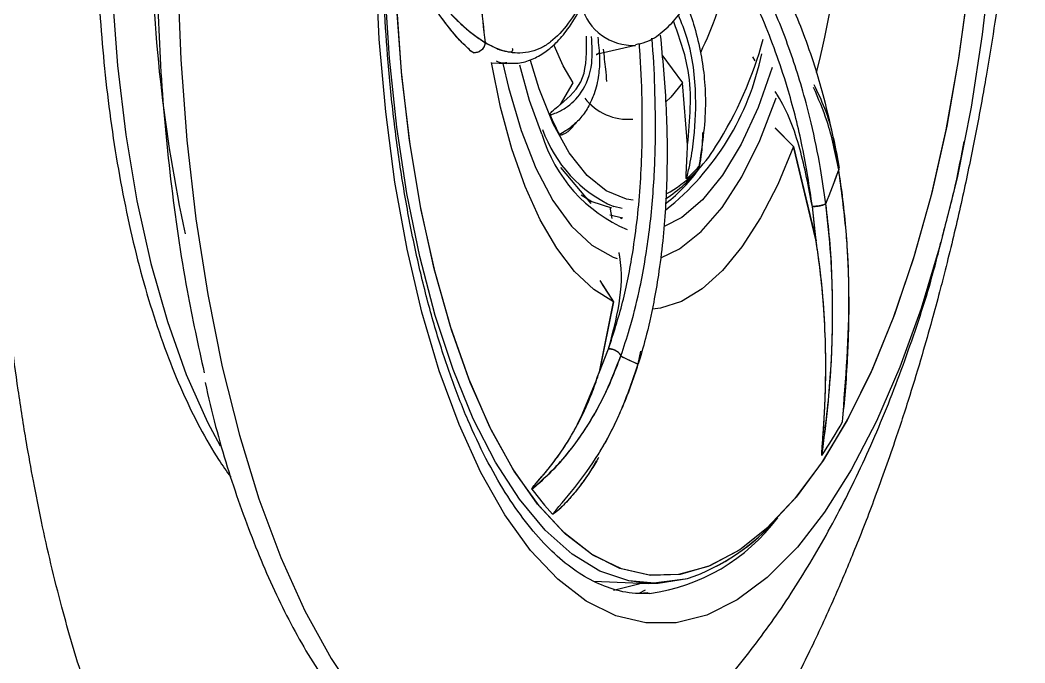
# Model space of a CAD drawing. Header units: inches. Extents: x 2 to 87, y 6 to 129.
# Drawn here: x 11.448 to 13.346, y 42.189 to 43.403 of the extents above; entities that cross this region are included whole.
import ezdxf

# ---------------------------------------------------------------- set-up
doc = ezdxf.new("R2010")
doc.units = ezdxf.units.IN
doc.header["$MEASUREMENT"] = 0
doc.layers.add('1', color=4, linetype='Continuous')

# ---------------------------------------------------------------- blocks, each defined once
blk = doc.blocks.new('2026 STRIDE')
at = {"layer": '1', "color": 3}
for p, q in [((10.2037, 22.2288), (10.2779, 22.2455)), ((9.9654, 22.2366), (9.9735, 22.2315)), ((9.9661, 22.236), (9.9732, 22.2315)), ((10.3279, 22.2273), (10.367, 22.1745)), ((10.5041, 22.2164), (10.4994, 22.2236)), ((10.006, 22.2121), (10.0349, 22.2109)), ((10.1363, 22.1339), (10.1601, 22.1744)), ((10.3764, 22.0577), (10.367, 22.1745)), ((10.1606, 22.0931), (10.1655, 22.0999)), ((10.5416, 22.0888), (10.5764, 22.0544)), ((10.5418, 22.0894), (10.5764, 22.0544)), ((10.6188, 21.8781), (10.5764, 22.0544)), ((10.5764, 22.0544), (10.6192, 21.8761)), ((10.1945, 21.9466), (10.1373, 22.015)), ((10.2343, 21.9187), (10.2302, 21.94)), ((10.2526, 21.9374), (10.2372, 21.9408)), ((10.6188, 21.8781), (10.6121, 21.941)), ((10.6192, 21.8761), (10.6123, 21.941)), ((10.2543, 21.9192), (10.2293, 21.9249)), ((10.2523, 21.9179), (10.2495, 21.9184)), ((10.2106, 21.8011), (10.2368, 21.761)), ((10.2153, 21.7937), (10.2368, 21.761)), ((10.2368, 21.761), (10.2095, 21.6276)), ((10.21, 21.6289), (10.2368, 21.761)), ((10.2095, 21.6276), (10.2273, 21.6725)), ((10.21, 21.6289), (10.2271, 21.6725)), ((10.2831, 21.6437), (10.2883, 21.6681)), ((10.3029, 21.2293), (10.372, 21.2377)), ((10.1995, 21.2336), (10.3029, 21.2293)), ((10.1995, 21.2336), (10.3029, 21.2293)), ((10.2964, 21.2167), (10.2842, 21.2104)), ((10.3045, 21.2105), (10.2842, 21.2104))]:
    blk.add_line(p, q, dxfattribs=at)
at = {"layer": '1', "color": 3, "flags": 128}
for points in [[(9.6926, 23.9547), (9.6441, 23.8418), (9.5995, 23.7196), (9.559, 23.5891), (9.5229, 23.4512), (9.4915, 23.3071), (9.4651, 23.1579), (9.4438, 23.0045), (9.4279, 22.8483), (9.4174, 22.6905), (9.4124, 22.5321), (9.413, 22.3745), (9.4191, 22.2188), (9.4307, 22.0661), (9.4478, 21.9178), (9.4701, 21.7749), (9.4975, 21.6384), (9.5299, 21.5095), (9.5669, 21.389), (9.6083, 21.278), (9.6538, 21.1773), (9.703, 21.0876), (9.7555, 21.0096)], [(10.5841, 21.298), (10.582, 21.2957), (10.527, 21.2403), (10.4704, 21.1982), (10.413, 21.1697), (10.3551, 21.1551), (10.2975, 21.1547), (10.2407, 21.1683), (10.1851, 21.1959), (10.1314, 21.2372), (10.08, 21.2917), (10.0314, 21.359), (9.9862, 21.4385), (9.9448, 21.5293), (9.9074, 21.6306), (9.8746, 21.7413), (9.8466, 21.8606), (9.8237, 21.9871), (9.8062, 22.1196), (9.7941, 22.257), (9.7876, 22.3978)], [(10.3029, 21.2293), (10.2654, 21.2341), (10.211, 21.2526), (10.1582, 21.2847), (10.1073, 21.33), (10.059, 21.3882), (10.0136, 21.4586), (9.9717, 21.5404), (9.9337, 21.633), (9.8999, 21.7354), (9.8707, 21.8466), (9.8464, 21.9654), (9.8272, 22.0907), (9.8132, 22.2212), (9.8048, 22.3557)], [(10.3764, 21.2383), (10.3207, 21.2293), (10.2654, 21.2341), (10.211, 21.2526), (10.1582, 21.2847), (10.1073, 21.33), (10.059, 21.3882), (10.0136, 21.4586), (9.9717, 21.5404), (9.9337, 21.633), (9.8999, 21.7354), (9.8707, 21.8466), (9.8464, 21.9654), (9.8272, 22.0907), (9.8132, 22.2212), (9.8048, 22.3557)], [(10.4752, 21.293), (10.4709, 21.2902), (10.4154, 21.2611), (10.3594, 21.2459), (10.3036, 21.2448), (10.2485, 21.2578), (10.1947, 21.2847), (10.1427, 21.3253), (10.0932, 21.3792), (10.0465, 21.4458), (10.0032, 21.5244), (9.9638, 21.6142), (9.9285, 21.7143), (9.8978, 21.8236), (9.872, 21.9411), (9.8514, 22.0656), (9.8362, 22.1957), (9.8265, 22.3301)], [(10.9277, 22.7751), (10.9264, 22.6362), (10.9195, 22.4971), (10.907, 22.3593), (10.889, 22.2241), (10.8658, 22.093), (10.8375, 21.9672), (10.8045, 21.8481), (10.7671, 21.7369), (10.7256, 21.6348), (10.6806, 21.5427), (10.6324, 21.4616), (10.5816, 21.3924), (10.5286, 21.3358), (10.4774, 21.2945)], [(10.9277, 22.7671), (10.9262, 22.6282), (10.9189, 22.4891), (10.9061, 22.3514), (10.8878, 22.2165), (10.8643, 22.0856), (10.8357, 21.9602), (10.8024, 21.8415), (10.7648, 21.7308), (10.7231, 21.6292), (10.6779, 21.5377), (10.6295, 21.4573), (10.5786, 21.3888), (10.5255, 21.3329), (10.4752, 21.293)], [(10.9616, 22.5929), (10.9596, 22.5501), (10.9491, 22.4071), (10.9331, 22.266), (10.9118, 22.1284), (10.8853, 21.9955), (10.8538, 21.8686), (10.8178, 21.7488), (10.7775, 21.6375), (10.7333, 21.5356), (10.6857, 21.4441), (10.6351, 21.3639), (10.5841, 21.298)], [(9.2851, 22.4811), (9.2895, 22.3428), (9.2996, 22.2075), (9.3153, 22.0767), (9.3364, 21.9516), (9.3627, 21.8336), (9.3939, 21.7239), (9.4297, 21.6236), (9.4697, 21.5337), (9.4934, 21.489)], [(10.4774, 21.2945), (10.4741, 21.2923), (10.4186, 21.2624), (10.3626, 21.2464), (10.3068, 21.2445), (10.2516, 21.2567), (10.1977, 21.2828), (10.1457, 21.3226), (10.096, 21.3758), (10.0491, 21.4416), (10.0056, 21.5195), (9.9659, 21.6087), (9.9304, 21.7082), (9.8995, 21.8171), (9.8734, 21.9341), (9.8525, 22.0582), (9.8369, 22.188), (9.8269, 22.3223), (9.8225, 22.4595)], [(10.1601, 22.1744), (10.1413, 22.207), (10.1244, 22.2451)], [(10.2093, 22.2305), (10.2041, 22.2277), (10.2037, 22.2275)], [(10.2368, 21.761), (10.1991, 21.7842), (10.1631, 21.8181), (10.1292, 21.8623), (10.0979, 21.9161), (10.0696, 21.979), (10.0446, 22.0501), (10.0233, 22.1285), (10.0058, 22.2131)], [(10.2368, 21.761), (10.1991, 21.7842), (10.1631, 21.8181), (10.1292, 21.8623), (10.0979, 21.9161), (10.0696, 21.979), (10.0446, 22.0501), (10.0233, 22.1285), (10.0058, 22.2131)], [(10.0278, 22.2112), (10.0382, 22.1659), (10.0619, 22.0848), (10.09, 22.0133), (10.1221, 21.9527), (10.1575, 21.9039), (10.1957, 21.8679), (10.2359, 21.8454), (10.2436, 21.8427)], [(10.1014, 22.0774), (10.0781, 22.1414), (10.0595, 22.2082)], [(10.2734, 21.9529), (10.261, 21.9549), (10.2229, 21.9704), (10.1867, 21.9997), (10.153, 22.0423), (10.1226, 22.0972), (10.0962, 22.1632), (10.0799, 22.2169)], [(10.5365, 22.2033), (10.5096, 22.1281), (10.4777, 22.0587), (10.4425, 22.0003), (10.4049, 21.9539), (10.3654, 21.9205), (10.3319, 21.9031)], [(10.367, 22.1745), (10.3447, 22.1478), (10.3352, 22.1385)], [(10.3261, 21.844), (10.3614, 21.861), (10.4024, 21.8937), (10.4417, 21.9393), (10.4787, 21.9971), (10.5127, 22.066), (10.5431, 22.1447), (10.5437, 22.1465)], [(10.5764, 22.0544), (10.5466, 21.9828), (10.514, 21.9195), (10.4791, 21.8651), (10.4422, 21.8203), (10.4039, 21.7858), (10.3647, 21.762), (10.325, 21.7492), (10.31, 21.7472)], [(10.5764, 22.0544), (10.5466, 21.9828), (10.514, 21.9195), (10.4791, 21.8651), (10.4422, 21.8203), (10.4039, 21.7858), (10.3647, 21.762), (10.325, 21.7492), (10.31, 21.7472)], [(10.1757, 21.9632), (10.1957, 21.9508), (10.2329, 21.9383)], [(10.3764, 21.2383), (10.3207, 21.2293), (10.3029, 21.2293)], [(10.2368, 21.2164), (10.2845, 21.2283), (10.2888, 21.2299)]]:
    blk.add_lwpolyline(points, dxfattribs=at)
at = {"layer": '1', "color": 3}
for centre, radius, start, end in [((8.6123, 22.6921), 2.0687, 346.0778, 6.1169), ((12.1941, 22.4874), 2.8305, 180.3803, 192.1973), ((9.7461, 22.5469), 0.7269, 334.3132, 347.2141), ((12.0693, 22.5119), 2.0916, 184.9768, 187.178), ((12.0695, 22.5119), 2.0916, 184.977, 187.1782), ((10.2738, 22.3469), 0.1016, 195.776, 272.2981), ((9.796, 22.4555), 0.75, 327.708, 344.6493), ((10.0207, 22.3311), 0.506, 308.4102, 348.4228), ((10.264, 22.2095), 0.1038, 217.8687, 274.8231), ((10.5959, 22.3219), 0.5224, 203.4604, 207.9678), ((10.3735, 22.1591), 0.2842, 196.7095, 246.9479), ((10.3396, 22.1704), 0.2514, 199.427, 245.9442), ((10.2176, 22.1829), 0.2481, 298.5386, 328.9134), ((10.1988, 22.1696), 0.2535, 302.456, 322.6178), ((10.2047, 22.1899), 0.2595, 310.8897, 318.0784), ((10.1458, 22.1916), 0.3095, 307.887, 324.8539), ((9.4215, 22.4428), 1.3135, 337.7827, 340.7846), ((9.4217, 22.4428), 1.3135, 337.783, 340.7849), ((10.3493, 21.8259), 0.1939, 239.3038, 250.0573), ((10.3495, 21.8259), 0.1939, 239.3047, 250.0584), ((9.7721, 22.0355), 1.0273, 326.6456, 330.8219), ((9.7721, 22.0355), 1.0273, 326.6461, 330.8218), ((10.5317, 21.7385), 0.5581, 216.3977, 222.67), ((10.5317, 21.7385), 0.5581, 216.398, 222.6708), ((10.2564, 21.5684), 0.3612, 277.6664, 323.3415), ((10.2461, 21.6146), 0.3982, 289.0959, 319.0218), ((10.2464, 21.6142), 0.3977, 289.0842, 318.9102)]:
    blk.add_arc(centre, radius, start, end, dxfattribs=at)
for points, knots in [([(9.6183, 23.8766), (9.6152, 23.8733), (9.5961, 23.8531), (9.5633, 23.8071), (9.5202, 23.7387), (9.4798, 23.6616), (9.4422, 23.5773), (9.4076, 23.4862), (9.3763, 23.3893), (9.3486, 23.2878), (9.3246, 23.1831), (9.3049, 23.0784), (9.2897, 22.979), (9.279, 22.8907), (9.2709, 22.8074), (9.2656, 22.7336), (9.2608, 22.639), (9.259, 22.5556), (9.2596, 22.4629), (9.2618, 22.385), (9.2669, 22.2936), (9.2749, 22.1999), (9.2862, 22.1048), (9.3009, 22.0102), (9.3189, 21.9178), (9.3401, 21.8286), (9.3644, 21.7438), (9.3918, 21.6642), (9.4219, 21.5902), (9.4549, 21.5229), (9.4854, 21.4692), (9.5058, 21.4411), (9.5136, 21.4304)], [0, 0, 0, 0, 0.007796, 0.047707, 0.087556, 0.12736, 0.167105, 0.206755, 0.246246, 0.285461, 0.324179, 0.361899, 0.397197, 0.427362, 0.45201, 0.481315, 0.501301, 0.54647, 0.564489, 0.594332, 0.625097, 0.657879, 0.691835, 0.726623, 0.761969, 0.797682, 0.83362, 0.869684, 0.905804, 0.941936, 0.978063, 1, 1, 1, 1]), ([(11.0108, 23.1993), (11.0116, 23.1687), (11.0133, 23.1072), (11.0136, 23.0133), (11.0122, 22.9177), (11.0088, 22.8203), (11.0034, 22.7215), (10.9965, 22.6275), (10.9882, 22.5382), (10.979, 22.4532), (10.968, 22.3661), (10.9552, 22.2771), (10.943, 22.2015), (10.9319, 22.1391), (10.9227, 22.0898), (10.9127, 22.0388), (10.9017, 21.9863), (10.8898, 21.9323), (10.8769, 21.877), (10.8643, 21.826), (10.8513, 21.7756), (10.8369, 21.722), (10.8182, 21.6564), (10.7949, 21.5797), (10.7647, 21.4871), (10.7293, 21.3877), (10.691, 21.2896), (10.6507, 21.1947), (10.608, 21.1023), (10.5623, 21.0123), (10.5223, 20.9402), (10.4881, 20.8828), (10.4594, 20.8373), (10.4308, 20.7944), (10.4024, 20.7542), (10.3742, 20.7165), (10.3108, 20.6367), (10.2496, 20.5726), (10.1918, 20.5228), (10.1741, 20.5083), (10.1566, 20.4947), (10.1391, 20.4818), (10.1217, 20.4697), (10.094, 20.4516), (10.0559, 20.4295), (10.0076, 20.407), (9.9597, 20.3901), (9.9173, 20.38), (9.8801, 20.3747), (9.848, 20.3727), (9.8161, 20.3733), (9.7844, 20.3765), (9.7529, 20.3825), (9.7217, 20.3911), (9.6903, 20.4026), (9.6588, 20.4171), (9.6269, 20.435), (9.5951, 20.4563), (9.5634, 20.4811), (9.5319, 20.5096), (9.5006, 20.5418), (9.4696, 20.578), (9.4411, 20.6153), (9.4149, 20.6535), (9.3905, 20.6924), (9.3657, 20.7355), (9.3407, 20.7832), (9.3157, 20.8359), (9.2898, 20.8957), (9.2625, 20.9659), (9.2369, 21.04), (9.214, 21.1142), (9.1936, 21.1871), (9.1742, 21.2643), (9.1563, 21.344), (9.141, 21.4206), (9.1262, 21.5032), (9.1121, 21.5927), (9.099, 21.6899), (9.0883, 21.7849), (9.0797, 21.8762), (9.0729, 21.9648), (9.0676, 22.0515), (9.0636, 22.1383), (9.061, 22.225), (9.0596, 22.3115), (9.0594, 22.4274), (9.0622, 22.5752), (9.0715, 22.767), (9.0878, 22.9772), (9.1062, 23.1241), (9.1157, 23.2001)], [0, 0, 0, 0, 0.011168, 0.022498, 0.033986, 0.04563, 0.057429, 0.069378, 0.079271, 0.089462, 0.099947, 0.110722, 0.121785, 0.127642, 0.133743, 0.140086, 0.146669, 0.15349, 0.160548, 0.167841, 0.173182, 0.180228, 0.188965, 0.199378, 0.211448, 0.227463, 0.242039, 0.255197, 0.271464, 0.286831, 0.301314, 0.310494, 0.319505, 0.328349, 0.337028, 0.345543, 0.353896, 0.393897, 0.39901, 0.404094, 0.409149, 0.414175, 0.419173, 0.424142, 0.438103, 0.451992, 0.465812, 0.479567, 0.488997, 0.498457, 0.507949, 0.517474, 0.527033, 0.536626, 0.546256, 0.556312, 0.566543, 0.57695, 0.587536, 0.598301, 0.609247, 0.620376, 0.631689, 0.640799, 0.650347, 0.660335, 0.670764, 0.681637, 0.692955, 0.705898, 0.720656, 0.731879, 0.743078, 0.755791, 0.767696, 0.778789, 0.789067, 0.802657, 0.815663, 0.828083, 0.839912, 0.850831, 0.861637, 0.872331, 0.882912, 0.893379, 0.903732, 0.924773, 0.94633, 0.972257, 1, 1, 1, 1]), ([(10.3016, 21.2116), (10.2958, 21.2111), (10.2737, 21.2089), (10.2376, 21.2166), (10.193, 21.2345), (10.1508, 21.262), (10.1098, 21.2987), (10.0701, 21.3447), (10.0317, 21.3999), (9.9952, 21.4641), (9.9609, 21.537), (9.9292, 21.618), (9.9004, 21.7064), (9.8748, 21.8016), (9.8527, 21.9024), (9.8343, 22.0078), (9.8199, 22.116), (9.8095, 22.2238), (9.8031, 22.3252), (9.8001, 22.415), (9.7992, 22.5005), (9.8002, 22.5743), (9.802, 22.623), (9.8026, 22.6411)], [0, 0, 0, 0, 0.022105, 0.084437, 0.139838, 0.19306, 0.245253, 0.297107, 0.348941, 0.400893, 0.453034, 0.505351, 0.557794, 0.610281, 0.662691, 0.714842, 0.766401, 0.816654, 0.863558, 0.903129, 0.936181, 0.976227, 1, 1, 1, 1]), ([(10.2784, 22.247), (10.2848, 22.2483), (10.3033, 22.2521), (10.3297, 22.2701), (10.3565, 22.2969), (10.3788, 22.3299), (10.3974, 22.3665), (10.4138, 22.4091), (10.4267, 22.454), (10.436, 22.498), (10.4424, 22.5389), (10.4466, 22.5771), (10.448, 22.6031), (10.4486, 22.6142)], [0, 0, 0, 0, 0.057249, 0.164753, 0.276782, 0.382025, 0.481884, 0.579551, 0.693053, 0.77922, 0.851172, 0.936438, 1, 1, 1, 1]), ([(10.6377, 21.9461), (10.6345, 21.9685), (10.627, 22.0205), (10.6122, 22.0915), (10.5949, 22.1579), (10.5775, 22.2141), (10.5585, 22.2671), (10.5385, 22.3157), (10.5112, 22.3752), (10.4763, 22.4399), (10.4449, 22.4913), (10.4283, 22.5145), (10.4267, 22.5168)], [0, 0, 0, 0, 0.101476, 0.235233, 0.331877, 0.422404, 0.515355, 0.605274, 0.682257, 0.84497, 0.985015, 1, 1, 1, 1]), ([(10.6123, 21.941), (10.6065, 21.979), (10.5951, 22.054), (10.571, 22.1479), (10.5462, 22.2249), (10.5221, 22.2874), (10.4929, 22.3522), (10.462, 22.412), (10.4383, 22.4496), (10.4286, 22.465)], [0, 0, 0, 0, 0.191383, 0.377015, 0.498754, 0.619461, 0.739523, 0.893218, 1, 1, 1, 1]), ([(10.4934, 22.4691), (10.4939, 22.4684), (10.5159, 22.438), (10.543, 22.3859), (10.5761, 22.3157), (10.5984, 22.2597), (10.6177, 22.203), (10.6359, 22.1391), (10.6507, 22.0763), (10.6586, 22.0301), (10.662, 22.0105)], [0, 0, 0, 0, 0.005844, 0.257949, 0.376327, 0.498296, 0.629033, 0.736934, 0.888343, 1, 1, 1, 1]), ([(9.9661, 22.236), (9.9628, 22.2389), (9.956, 22.2448), (9.9449, 22.2563), (9.9327, 22.2702), (9.9194, 22.2871), (9.9049, 22.3072), (9.8893, 22.3306), (9.8748, 22.3539), (9.8624, 22.375), (9.8528, 22.3919), (9.8428, 22.4105), (9.8348, 22.4259), (9.8296, 22.4374), (9.8283, 22.4409), (9.828, 22.442), (9.8279, 22.4425), (9.8279, 22.4427), (9.8279, 22.4428)], [0, 0, 0, 0, 0.08091, 0.167374, 0.259551, 0.357599, 0.46167, 0.57191, 0.688455, 0.761739, 0.82713, 0.884508, 0.967922, 0.990246, 0.99664, 0.998677, 0.999421, 1, 1, 1, 1]), ([(9.8279, 22.4428), (9.8561, 22.4002), (9.8985, 22.3363), (9.9541, 22.2782), (9.9807, 22.2598), (9.9941, 22.2505)], [0, 0, 0, 0, 0.4999715, 0.7500414, 1, 1, 1, 1]), ([(9.9654, 22.2366), (9.9619, 22.2397), (9.9546, 22.2461), (9.9433, 22.2579), (9.9324, 22.2706), (9.9217, 22.2842), (9.9064, 22.3048), (9.8873, 22.3332), (9.8679, 22.3653), (9.8537, 22.3903), (9.8425, 22.411), (9.8344, 22.4266), (9.8294, 22.4376), (9.8282, 22.4409), (9.828, 22.442), (9.8279, 22.4425), (9.8279, 22.4427), (9.8279, 22.4427)], [0, 0, 0, 0, 0.085451, 0.180065, 0.262335, 0.334479, 0.419348, 0.596916, 0.738973, 0.824588, 0.88923, 0.970001, 0.990797, 0.996799, 0.99873, 0.999442, 1, 1, 1, 1]), ([(9.8279, 22.4427), (9.8346, 22.4321), (9.8487, 22.4096), (9.869, 22.38), (9.8905, 22.3507), (9.9129, 22.3228), (9.9347, 22.299), (9.9554, 22.2791), (9.9745, 22.2632), (9.9877, 22.2547), (9.9943, 22.2505)], [0, 0, 0, 0, 0.118974, 0.250213, 0.359051, 0.500276, 0.64972, 0.750182, 0.876723, 1, 1, 1, 1]), ([(9.3731, 22.4231), (9.375, 22.3511), (9.3787, 22.2046), (9.3987, 21.9895), (9.4267, 21.7947), (9.4521, 21.6783), (9.4633, 21.6273)], [0, 0, 0, 0, 0.255124, 0.518161, 0.788599, 1, 1, 1, 1]), ([(10.1822, 22.3429), (10.181, 22.34), (10.1722, 22.3174), (10.1515, 22.285), (10.1245, 22.2554), (10.1002, 22.2403), (10.0809, 22.2329), (10.0611, 22.2301), (10.0388, 22.2319), (10.017, 22.2381), (10.001, 22.2468), (9.9943, 22.2505)], [0, 0, 0, 0, 0.028481, 0.220014, 0.417808, 0.510683, 0.606377, 0.70895, 0.793606, 0.912397, 1, 1, 1, 1]), ([(10.0331, 22.2122), (10.042, 22.2118), (10.0606, 22.2108), (10.0861, 22.2197), (10.1086, 22.2327), (10.1302, 22.2512), (10.1525, 22.2781), (10.1705, 22.306), (10.1799, 22.329), (10.1821, 22.3346)], [0, 0, 0, 0, 0.1357273, 0.2824946, 0.4267415, 0.5483109, 0.7111311, 0.9298973, 1, 1, 1, 1]), ([(10.3725, 22.3257), (10.3731, 22.3246), (10.3801, 22.3099), (10.3905, 22.2776), (10.4022, 22.2308), (10.4088, 22.1813), (10.4121, 22.1095), (10.4037, 22.0549), (10.3978, 22.0165)], [0, 0, 0, 0, 0.012175, 0.155296, 0.321042, 0.469279, 0.627308, 1, 1, 1, 1]), ([(10.3746, 21.9937), (10.3748, 21.9945), (10.3753, 21.9967), (10.3769, 22.0033), (10.3817, 22.0242), (10.3902, 22.0729), (10.394, 22.1549), (10.3849, 22.2391), (10.3651, 22.2881), (10.3591, 22.3027)], [0, 0, 0, 0, 0.008349, 0.0223, 0.066847, 0.218965, 0.503509, 0.851382, 1, 1, 1, 1]), ([(10.3764, 22.0577), (10.3809, 22.1047), (10.3884, 22.1843), (10.3609, 22.2607), (10.3497, 22.292)], [0, 0, 0, 0, 0.590916, 1, 1, 1, 1]), ([(10.1166, 22.114), (10.117, 22.1141), (10.1181, 22.1144), (10.1213, 22.1154), (10.131, 22.1189), (10.1519, 22.1294), (10.1793, 22.1566), (10.1984, 22.2034), (10.196, 22.2449), (10.195, 22.2624)], [0, 0, 0, 0, 0.007555, 0.020181, 0.060495, 0.198159, 0.455665, 0.770483, 1, 1, 1, 1]), ([(10.1363, 22.1339), (10.1532, 22.1482), (10.1861, 22.1758), (10.1858, 22.2344), (10.1856, 22.2629)], [0, 0, 0, 0, 0.514726, 1, 1, 1, 1]), ([(10.3249, 22.2648), (10.329, 22.2209), (10.3374, 22.1313), (10.3385, 22.0225), (10.3349, 21.9372), (10.3298, 21.8743), (10.3222, 21.815), (10.3115, 21.7532), (10.299, 21.6968), (10.288, 21.6595), (10.2833, 21.6437)], [0, 0, 0, 0, 0.195468, 0.398906, 0.494797, 0.593597, 0.6995, 0.786904, 0.909553, 1, 1, 1, 1]), ([(9.9941, 22.2505), (9.9939, 22.2493), (9.9935, 22.2467), (9.9921, 22.2429), (9.9899, 22.2394), (9.9871, 22.2363), (9.9837, 22.2339), (9.9792, 22.2318), (9.9756, 22.2316), (9.9732, 22.2315)], [0, 0, 0, 0, 0.121409, 0.249103, 0.380728, 0.513445, 0.644273, 0.770475, 1, 1, 1, 1]), ([(9.9943, 22.2505), (9.9938, 22.2481), (9.9931, 22.2443), (9.9904, 22.2398), (9.9877, 22.2367), (9.9844, 22.2342), (9.9797, 22.2318), (9.9759, 22.2316), (9.9735, 22.2315)], [0, 0, 0, 0, 0.234643, 0.36249, 0.494052, 0.626491, 0.756856, 1, 1, 1, 1]), ([(9.9941, 22.2505), (10.0041, 22.2454), (10.0233, 22.2354), (10.0395, 22.2325), (10.0476, 22.234), (10.0463, 22.2385), (10.046, 22.2394)], [0, 0, 0, 0, 0.331253, 0.637713, 0.921474, 1, 1, 1, 1]), ([(10.2067, 22.2608), (10.2082, 22.2475), (10.2112, 22.2226), (10.2087, 22.1864), (10.2016, 22.1561), (10.1899, 22.1296), (10.1755, 22.1085), (10.157, 22.0901), (10.1421, 22.0814), (10.1345, 22.0769)], [0, 0, 0, 0, 0.154271, 0.288952, 0.454424, 0.575072, 0.714225, 0.852753, 1, 1, 1, 1]), ([(10.2273, 21.6725), (10.2366, 21.7013), (10.2549, 21.7579), (10.2717, 21.8426), (10.282, 21.9188), (10.2879, 21.9857), (10.2912, 22.0604), (10.2909, 22.1444), (10.2884, 22.2096), (10.2855, 22.245), (10.2852, 22.2487)], [0, 0, 0, 0, 0.178761, 0.352149, 0.465859, 0.578605, 0.690749, 0.834307, 0.982818, 1, 1, 1, 1]), ([(10.2505, 21.6592), (10.2561, 21.6759), (10.2691, 21.7146), (10.284, 21.7741), (10.2957, 21.8346), (10.3038, 21.8895), (10.3098, 21.9446), (10.3136, 21.9984), (10.3162, 22.0682), (10.3156, 22.1501), (10.3125, 22.2202), (10.3095, 22.255), (10.3091, 22.2589)], [0, 0, 0, 0, 0.101189, 0.234569, 0.33094, 0.421212, 0.5139, 0.603565, 0.68033, 0.843657, 0.982234, 1, 1, 1, 1]), ([(10.2167, 22.2385), (10.2184, 22.2257), (10.2211, 22.2048), (10.2227, 22.1847), (10.2233, 22.1769)], [0, 0, 0, 0, 0.6120651, 1, 1, 1, 1]), ([(10.035, 22.2126), (10.0321, 22.2119), (10.026, 22.2105), (10.0191, 22.2139), (10.0155, 22.2156)], [0, 0, 0, 0, 0.474047, 1, 1, 1, 1]), ([(10.6636, 22.0138), (10.6565, 22.0522), (10.6464, 22.1071), (10.6225, 22.1563), (10.6153, 22.1711)], [0, 0, 0, 0, 0.700091, 1, 1, 1, 1]), ([(10.6121, 21.941), (10.6051, 21.9776), (10.5913, 22.0503), (10.5648, 22.1231), (10.5433, 22.1559), (10.5418, 22.1582)], [0, 0, 0, 0, 0.4852453, 0.9630347, 1, 1, 1, 1]), ([(10.6618, 22.0105), (10.6557, 22.0414), (10.645, 22.0952), (10.6236, 22.1448), (10.6144, 22.166)], [0, 0, 0, 0, 0.573326, 1, 1, 1, 1]), ([(10.1166, 22.114), (10.1166, 22.114), (10.1165, 22.1142), (10.1165, 22.1146), (10.1165, 22.1149), (10.1165, 22.1154), (10.1167, 22.1161), (10.1179, 22.1183), (10.1229, 22.1233), (10.1295, 22.1283), (10.1346, 22.1325), (10.1363, 22.1339)], [0, 0, 0, 0, 0.005501, 0.011055, 0.016084, 0.02158, 0.030977, 0.060324, 0.195274, 0.730604, 1, 1, 1, 1]), ([(10.1606, 22.0931), (10.1591, 22.0913), (10.1553, 22.0865), (10.1491, 22.0812), (10.1431, 22.0776), (10.1392, 22.0762), (10.1368, 22.0759), (10.1355, 22.0761), (10.1348, 22.0764), (10.1345, 22.0768), (10.1345, 22.0769)], [0, 0, 0, 0, 0.191801, 0.519634, 0.729787, 0.856818, 0.93009, 0.970764, 0.992671, 1, 1, 1, 1]), ([(10.4046, 22.0807), (10.4046, 22.0798), (10.4046, 22.0702), (10.4038, 22.0551), (10.4021, 22.0378), (10.4006, 22.0275), (10.3995, 22.0216), (10.3987, 22.0185), (10.3982, 22.017), (10.3979, 22.0166), (10.3978, 22.0165)], [0, 0, 0, 0, 0.03842, 0.428399, 0.678408, 0.829549, 0.916742, 0.965154, 0.991236, 1, 1, 1, 1]), ([(10.3746, 21.9937), (10.3745, 21.9937), (10.3744, 21.9936), (10.3743, 21.9936), (10.3741, 21.9938), (10.374, 21.9942), (10.3738, 21.9951), (10.3736, 21.999), (10.3743, 22.0145), (10.3756, 22.0347), (10.3762, 22.0519), (10.3764, 22.0577)], [0, 0, 0, 0, 0.005501, 0.011055, 0.016084, 0.02158, 0.030977, 0.060324, 0.195274, 0.730604, 1, 1, 1, 1]), ([(10.858, 21.8854), (10.8666, 21.9175), (10.8822, 21.9758), (10.8936, 22.0366), (10.8987, 22.0638)], [0, 0, 0, 0, 0.551725, 1, 1, 1, 1]), ([(10.669, 21.5347), (10.6753, 21.615), (10.6846, 21.7355), (10.6775, 21.8949), (10.667, 21.972), (10.6618, 22.0105)], [0, 0, 0, 0, 0.500022, 0.750062, 1, 1, 1, 1]), ([(10.669, 21.5347), (10.671, 21.5537), (10.675, 21.5937), (10.6788, 21.6512), (10.6812, 21.7124), (10.6817, 21.7769), (10.6798, 21.8394), (10.6758, 21.8989), (10.6705, 21.9534), (10.6648, 21.9917), (10.662, 22.0105)], [0, 0, 0, 0, 0.118993, 0.250178, 0.358069, 0.500219, 0.652127, 0.750148, 0.877347, 1, 1, 1, 1]), ([(10.6375, 21.9461), (10.6362, 21.9455), (10.6335, 21.9443), (10.6267, 21.9426), (10.6191, 21.9413), (10.6144, 21.9411), (10.6121, 21.941)], [0, 0, 0, 0, 0.2437467, 0.5042949, 0.7624503, 1, 1, 1, 1]), ([(10.6123, 21.941), (10.6146, 21.9411), (10.6194, 21.9413), (10.627, 21.9426), (10.6337, 21.9443), (10.6364, 21.9455), (10.6377, 21.9461)], [0, 0, 0, 0, 0.2406304, 0.5000002, 0.75937, 1, 1, 1, 1]), ([(10.6302, 21.4707), (10.636, 21.517), (10.647, 21.605), (10.6515, 21.732), (10.6487, 21.8448), (10.6411, 21.9138), (10.6375, 21.9461)], [0, 0, 0, 0, 0.2926794, 0.5569459, 0.7927389, 1, 1, 1, 1]), ([(10.6302, 21.4707), (10.6342, 21.501), (10.6422, 21.5619), (10.6485, 21.6491), (10.651, 21.7317), (10.6498, 21.8066), (10.6456, 21.8784), (10.6403, 21.9237), (10.6377, 21.9461)], [0, 0, 0, 0, 0.192209, 0.385632, 0.546718, 0.708701, 0.855465, 1, 1, 1, 1]), ([(10.3669, 20.9553), (10.3713, 20.9595), (10.4058, 20.9923), (10.464, 21.0611), (10.542, 21.1629), (10.6142, 21.2756), (10.6815, 21.399), (10.7432, 21.5335), (10.7976, 21.6776), (10.8348, 21.7918), (10.8514, 21.8588), (10.855, 21.8737)], [0, 0, 0, 0, 0.017107, 0.135387, 0.258072, 0.386508, 0.521766, 0.663828, 0.810686, 0.957962, 1, 1, 1, 1]), ([(10.6302, 21.4707), (10.6302, 21.4707), (10.6301, 21.4706), (10.6301, 21.4706), (10.63, 21.4706), (10.63, 21.4706), (10.63, 21.4707), (10.6299, 21.4708), (10.6299, 21.4712), (10.6298, 21.472), (10.6299, 21.4759), (10.6305, 21.4836), (10.6314, 21.496), (10.6326, 21.5118), (10.634, 21.532), (10.6354, 21.5571), (10.6366, 21.5848), (10.6374, 21.6156), (10.6376, 21.6499), (10.6367, 21.702), (10.6331, 21.7638), (10.6265, 21.827), (10.6211, 21.863), (10.6188, 21.8781)], [0, 0, 0, 0, 0.000297, 0.000559, 0.000801, 0.001042, 0.001303, 0.001598, 0.002331, 0.004503, 0.007716, 0.031456, 0.060115, 0.099114, 0.147326, 0.208575, 0.282686, 0.350178, 0.43385, 0.53338, 0.731885, 0.886915, 1, 1, 1, 1]), ([(10.6302, 21.4707), (10.6302, 21.4707), (10.6301, 21.4706), (10.6301, 21.4706), (10.63, 21.4706), (10.63, 21.4707), (10.6299, 21.4708), (10.6299, 21.4712), (10.6298, 21.4732), (10.63, 21.4771), (10.6304, 21.4831), (10.631, 21.4906), (10.6318, 21.5013), (10.6328, 21.5157), (10.6341, 21.5343), (10.6353, 21.5563), (10.6364, 21.5821), (10.6372, 21.6114), (10.6375, 21.6442), (10.6369, 21.6925), (10.634, 21.7518), (10.6277, 21.8177), (10.6219, 21.8577), (10.6192, 21.8761)], [0, 0, 0, 0, 0.000435, 0.000807, 0.000988, 0.001175, 0.001595, 0.002741, 0.004407, 0.016867, 0.030653, 0.049102, 0.072201, 0.109564, 0.155293, 0.209281, 0.271399, 0.344964, 0.425301, 0.512248, 0.7001, 0.862329, 1, 1, 1, 1]), ([(10.2271, 21.6725), (10.2347, 21.7003), (10.2497, 21.7556), (10.254, 21.8189), (10.2474, 21.8517), (10.247, 21.854)], [0, 0, 0, 0, 0.485245, 0.963035, 1, 1, 1, 1]), ([(10.0825, 21.4073), (10.1021, 21.4249), (10.1394, 21.4583), (10.1859, 21.5221), (10.2228, 21.5881), (10.2415, 21.6366), (10.2503, 21.6592)], [0, 0, 0, 0, 0.2926798, 0.5569464, 0.7927393, 1, 1, 1, 1]), ([(10.0825, 21.4073), (10.0957, 21.4187), (10.122, 21.4416), (10.1564, 21.4817), (10.1863, 21.5241), (10.2111, 21.5672), (10.2327, 21.612), (10.2446, 21.6436), (10.2505, 21.6592)], [0, 0, 0, 0, 0.195459, 0.390276, 0.552712, 0.713557, 0.858443, 1, 1, 1, 1]), ([(10.2503, 21.6592), (10.2493, 21.6609), (10.2473, 21.6645), (10.2413, 21.669), (10.2342, 21.672), (10.2294, 21.6724), (10.2271, 21.6725)], [0, 0, 0, 0, 0.2437467, 0.5042949, 0.7624503, 1, 1, 1, 1]), ([(10.2273, 21.6725), (10.2296, 21.6724), (10.2345, 21.672), (10.2417, 21.669), (10.2476, 21.6645), (10.2495, 21.6609), (10.2505, 21.6592)], [0, 0, 0, 0, 0.24063, 0.5, 0.75937, 1, 1, 1, 1]), ([(10.1214, 21.3602), (10.1535, 21.398), (10.2017, 21.4547), (10.2529, 21.556), (10.2731, 21.6144), (10.2831, 21.6437)], [0, 0, 0, 0, 0.499974, 0.750046, 1, 1, 1, 1]), ([(10.2052, 21.469), (10.208, 21.4733), (10.2195, 21.4913), (10.235, 21.5212), (10.2533, 21.5607), (10.2689, 21.5993), (10.2786, 21.6291), (10.2833, 21.6437)], [0, 0, 0, 0, 0.088732, 0.365539, 0.544433, 0.776213, 1, 1, 1, 1]), ([(10.0825, 21.4073), (10.0825, 21.4073), (10.0825, 21.4073), (10.0824, 21.4074), (10.0824, 21.4075), (10.0824, 21.4077), (10.0824, 21.4078), (10.0825, 21.408), (10.0827, 21.4085), (10.0831, 21.4092), (10.085, 21.4122), (10.0886, 21.4163), (10.0932, 21.4217), (10.0982, 21.4274), (10.1038, 21.4339), (10.1103, 21.4418), (10.1176, 21.4508), (10.1262, 21.462), (10.136, 21.4755), (10.1468, 21.4916), (10.1619, 21.5163), (10.1792, 21.5491), (10.1966, 21.5894), (10.2057, 21.6164), (10.21, 21.6289)], [0, 0, 0, 0, 0.000333, 0.000622, 0.000893, 0.001176, 0.001495, 0.002083, 0.002831, 0.005715, 0.009976, 0.041211, 0.070681, 0.097317, 0.13425, 0.176598, 0.224292, 0.277254, 0.350407, 0.427941, 0.509735, 0.693839, 0.856973, 1, 1, 1, 1]), ([(10.0825, 21.4073), (10.0825, 21.4073), (10.0824, 21.4074), (10.0824, 21.4075), (10.0824, 21.4076), (10.0824, 21.4077), (10.0825, 21.4079), (10.0826, 21.4083), (10.0833, 21.4098), (10.087, 21.4146), (10.1013, 21.4309), (10.1267, 21.4613), (10.1698, 21.5246), (10.1936, 21.5863), (10.2095, 21.6276)], [0, 0, 0, 0, 0.000433, 0.000804, 0.000984, 0.001172, 0.001593, 0.002742, 0.004411, 0.01688, 0.072248, 0.271558, 0.512493, 1, 1, 1, 1]), ([(9.4651, 21.6087), (9.4716, 21.5808), (9.4906, 21.4988), (9.5304, 21.3745), (9.5843, 21.2365), (9.6467, 21.1127), (9.7175, 21.0046), (9.7959, 20.9166), (9.8651, 20.8637), (9.9196, 20.835), (9.9566, 20.8205), (9.995, 20.81), (10.0408, 20.8033), (10.1005, 20.804), (10.1657, 20.8199), (10.2155, 20.8393), (10.2394, 20.8551), (10.2438, 20.8581)], [0, 0, 0, 0, 0.045763, 0.134581, 0.22564, 0.318992, 0.414961, 0.513665, 0.611391, 0.655325, 0.695608, 0.732318, 0.77785, 0.841025, 0.921804, 0.985418, 1, 1, 1, 1]), ([(10.2081, 21.4672), (10.207, 21.4651), (10.2012, 21.4539), (10.1891, 21.4355), (10.173, 21.4129), (10.1581, 21.3947), (10.1458, 21.3811), (10.1353, 21.3706), (10.1279, 21.3639), (10.1233, 21.3606), (10.122, 21.3601), (10.1216, 21.3601), (10.1214, 21.3601), (10.1214, 21.3602)], [0, 0, 0, 0, 0.046364, 0.247017, 0.450709, 0.62566, 0.756899, 0.854564, 0.960028, 0.987306, 0.995399, 0.998109, 1, 1, 1, 1]), ([(10.2036, 21.46), (10.1991, 21.4522), (10.188, 21.4328), (10.1707, 21.4098), (10.1543, 21.3903), (10.1409, 21.3759), (10.1308, 21.3663), (10.1241, 21.3611), (10.1222, 21.3601), (10.1217, 21.3601), (10.1215, 21.3601), (10.1214, 21.3602), (10.1214, 21.3602)], [0, 0, 0, 0, 0.190207, 0.473505, 0.645554, 0.775155, 0.938671, 0.981173, 0.993441, 0.997392, 0.998852, 1, 1, 1, 1])]:
    blk.add_open_spline(points, degree=3, knots=knots, dxfattribs=at)

msp = doc.modelspace()

# ---------------------------------------------------------------- block references
msp.add_blockref('2026 STRIDE', (2.3326, 21.1096))

doc.saveas('drawing.dxf')
